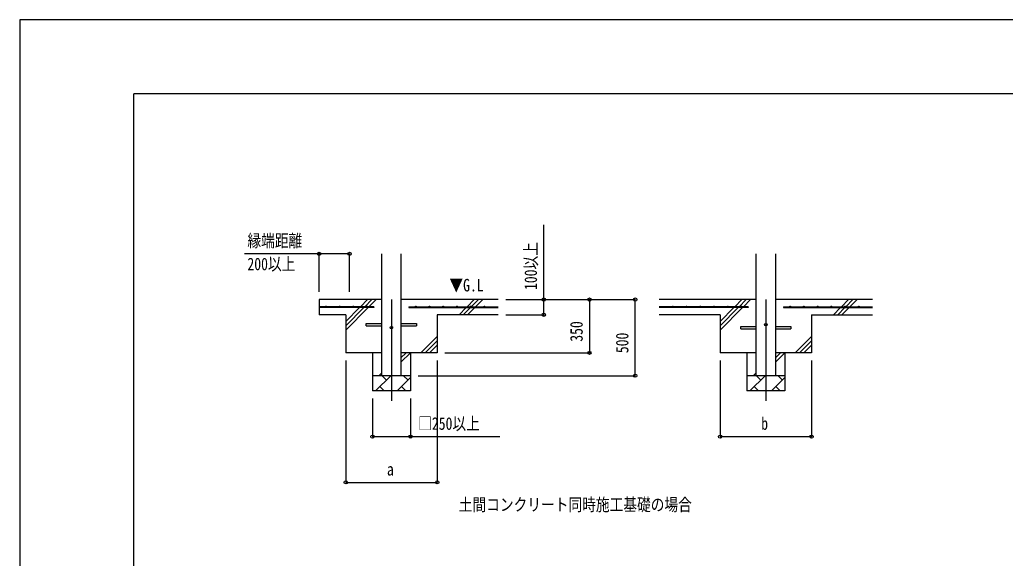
# Model space of a CAD drawing. Units: millimetres, scale not verified. Extents: x -10512 to 10512, y -7425 to 7425.
# Drawn here: x -10512 to -4043, y 3889 to 7425 of the extents above; entities that cross this region are included whole.
import ezdxf
from ezdxf.enums import TextEntityAlignment as Align

# ---------------------------------------------------------------- set-up
doc = ezdxf.new("R2010")
doc.units = ezdxf.units.MM
doc.header["$LTSCALE"] = 40
for name, color, linetype in [('0-2_USER1', 3, 'Continuous'), ('0-4_YKK_12', 2, 'Continuous'), ('0-5_YKK_13', 4, 'Continuous'), ('0-6_YKK_A1', 4, 'Continuous'), ('0-7_YKK_D', 6, 'Continuous'), ('0-8_YKK_ZWAK', 7, 'Continuous')]:
    doc.layers.add(name, color=color, linetype=linetype)
doc.styles.add('ＭＳ ゴシック', font='')
doc.styles.get('ＭＳ ゴシック').set_extended_font_data('MS Gothic')

msp = doc.modelspace()

# ---------------------------------------------------------------- linework, layer by layer
at = {"layer": '0-4_YKK_12'}
for p, q in [((-8072.27, 5588.08), (-8072.27, 4922.13)), ((-5614.89, 5588.08), (-5614.89, 4922.13))]:
    msp.add_line(p, q, dxfattribs=at)
at = {"layer": '0-5_YKK_13'}
for p, q in [((-8237.27, 5431.08), (-8134.77, 5431.08)), ((-8237.27, 5415.08), (-8237.27, 5431.08)), ((-8237.27, 5415.08), (-8134.77, 5415.08)), ((-8009.77, 5431.08), (-7907.27, 5431.08)), ((-8009.77, 5415.08), (-7907.27, 5415.08)), ((-7907.27, 5431.08), (-7907.27, 5415.08)), ((-5779.89, 5411.08), (-5677.39, 5411.08)), ((-5779.89, 5395.08), (-5779.89, 5411.08)), ((-5779.89, 5395.08), (-5677.39, 5395.08)), ((-5552.39, 5411.08), (-5449.89, 5411.08)), ((-5552.39, 5395.08), (-5449.89, 5395.08)), ((-5449.89, 5411.08), (-5449.89, 5395.08))]:
    msp.add_line(p, q, dxfattribs=at)
for centre in [(-8072.27, 5403.08), (-5614.89, 5423.08)]:
    msp.add_circle(centre, 8, dxfattribs=at)
at = {"layer": '0-6_YKK_A1'}
for p, q in [((-8134.77, 5088.08), (-8134.77, 5888.08)), ((-8009.77, 5888.08), (-8009.77, 5088.08)), ((-5677.39, 5088.08), (-5677.39, 5888.08)), ((-5552.39, 5888.08), (-5552.39, 5088.08)), ((-8134.77, 5588.08), (-8547.27, 5588.08)), ((-8547.27, 5588.08), (-8547.27, 5488.08)), ((-8276.34, 5540.58), (-8228.84, 5588.08)), ((-8248.06, 5540.58), (-8200.56, 5588.08)), ((-8219.77, 5540.58), (-8172.27, 5588.08)), ((-7372.27, 5588.08), (-8009.77, 5588.08)), ((-7576.34, 5540.58), (-7528.84, 5588.08)), ((-7548.06, 5540.58), (-7500.56, 5588.08)), ((-7519.77, 5540.58), (-7472.27, 5588.08)), ((-5677.39, 5588.08), (-6314.89, 5588.08)), ((-5818.95, 5540.58), (-5771.45, 5588.08)), ((-5790.67, 5540.58), (-5743.17, 5588.08)), ((-5762.39, 5540.58), (-5714.89, 5588.08)), ((-4914.89, 5588.08), (-5552.39, 5588.08)), ((-5118.95, 5540.58), (-5071.45, 5588.08)), ((-5090.67, 5540.58), (-5043.17, 5588.08)), ((-5062.39, 5540.58), (-5014.89, 5588.08)), ((-8187.27, 5540.58), (-8547.27, 5540.58)), ((-8187.27, 5535.58), (-8547.27, 5535.58)), ((-8372.27, 5388.08), (-8224.77, 5535.58)), ((-8372.27, 5444.65), (-8281.34, 5535.58)), ((-8372.27, 5416.36), (-8253.06, 5535.58)), ((-8187.27, 5540.58), (-8187.27, 5535.58)), ((-7957.27, 5540.58), (-7372.27, 5540.58)), ((-7957.27, 5540.58), (-7957.27, 5535.58)), ((-7957.27, 5535.58), (-7372.27, 5535.58)), ((-7628.84, 5488.08), (-7581.34, 5535.58)), ((-7600.56, 5488.08), (-7553.06, 5535.58)), ((-7572.27, 5488.08), (-7524.77, 5535.58)), ((-5729.89, 5540.58), (-6314.89, 5540.58)), ((-5729.89, 5535.58), (-6314.89, 5535.58)), ((-5914.89, 5388.08), (-5767.39, 5535.58)), ((-5914.89, 5444.65), (-5823.95, 5535.58)), ((-5914.89, 5416.36), (-5795.67, 5535.58)), ((-5729.89, 5540.58), (-5729.89, 5535.58)), ((-5499.89, 5540.58), (-4914.89, 5540.58)), ((-5499.89, 5540.58), (-5499.89, 5535.58)), ((-5499.89, 5535.58), (-4914.89, 5535.58)), ((-5171.45, 5488.08), (-5123.95, 5535.58)), ((-5143.17, 5488.08), (-5095.67, 5535.58)), ((-5114.89, 5488.08), (-5067.39, 5535.58)), ((-8372.27, 5488.08), (-8547.27, 5488.08)), ((-8372.27, 5488.08), (-8372.27, 5238.08)), ((-7372.27, 5488.08), (-7772.27, 5488.08)), ((-7772.27, 5488.08), (-7772.27, 5238.08)), ((-5914.89, 5488.08), (-6314.89, 5488.08)), ((-5914.89, 5488.08), (-5914.89, 5238.08)), ((-5314.89, 5488.08), (-5314.89, 5238.08)), ((-5314.89, 5488.08), (-4914.89, 5488.08)), ((-7878.84, 5238.08), (-7772.27, 5344.65)), ((-7850.56, 5238.08), (-7772.27, 5316.36)), ((-5421.45, 5238.08), (-5314.89, 5344.65)), ((-5393.17, 5238.08), (-5314.89, 5316.36)), ((-7822.27, 5238.08), (-7772.27, 5288.08)), ((-5364.89, 5238.08), (-5314.89, 5288.08)), ((-8134.77, 5238.08), (-8372.27, 5238.08)), ((-8197.27, 5238.08), (-8197.27, 4988.08)), ((-8009.77, 5176.41), (-7948.11, 5238.08)), ((-8009.77, 5204.69), (-7976.39, 5238.08)), ((-7772.27, 5238.08), (-8009.77, 5238.08)), ((-7947.27, 5238.08), (-7947.27, 4988.08)), ((-5677.39, 5238.08), (-5914.89, 5238.08)), ((-5739.89, 5238.08), (-5739.89, 4988.08)), ((-5552.39, 5176.41), (-5490.72, 5238.08)), ((-5552.39, 5204.69), (-5519, 5238.08)), ((-5314.89, 5238.08), (-5552.39, 5238.08)), ((-5489.89, 5238.08), (-5489.89, 4988.08)), ((-7947.27, 5088.08), (-8197.27, 5088.08)), ((-8176.54, 4988.08), (-8076.54, 5088.08)), ((-8154.68, 5088.08), (-8134.77, 5107.98)), ((-8105.09, 5059.52), (-8133.64, 5088.08)), ((-8035.12, 4988.08), (-7947.27, 5075.92)), ((-7963.67, 5059.52), (-7992.22, 5088.08)), ((-5489.89, 5088.08), (-5739.89, 5088.08)), ((-5719.15, 4988.08), (-5619.15, 5088.08)), ((-5697.29, 5088.08), (-5677.39, 5107.98)), ((-5647.7, 5059.52), (-5676.26, 5088.08)), ((-5577.73, 4988.08), (-5489.89, 5075.92)), ((-5506.28, 5059.52), (-5534.83, 5088.08)), ((-7947.27, 4988.08), (-8197.27, 4988.08)), ((-8147.98, 5016.63), (-8119.43, 4988.08)), ((-8006.56, 5016.63), (-7978.01, 4988.08)), ((-5489.89, 4988.08), (-5739.89, 4988.08)), ((-5690.6, 5016.63), (-5662.04, 4988.08)), ((-5549.17, 5016.63), (-5520.62, 4988.08))]:
    msp.add_line(p, q, dxfattribs=at)
for centre in [(-8502.27, 5543.08), (-8412.27, 5543.08), (-8322.27, 5543.08), (-8232.27, 5543.08), (-7912.27, 5543.08), (-7822.27, 5543.08), (-7732.27, 5543.08), (-7642.27, 5543.08), (-7552.27, 5543.08), (-7462.27, 5543.08), (-6224.89, 5543.08), (-6134.89, 5543.08), (-6044.89, 5543.08), (-5954.89, 5543.08), (-5864.89, 5543.08), (-5774.89, 5543.08), (-5454.89, 5543.08), (-5364.89, 5543.08), (-5274.89, 5543.08), (-5184.89, 5543.08), (-5094.89, 5543.08), (-5004.89, 5543.08)]:
    msp.add_circle(centre, 2.5, dxfattribs=at)
at = {"layer": '0-7_YKK_D'}
for p, q in [((-8547.27, 5639.08), (-8547.27, 5889.08)), ((-8347.27, 5639.08), (-8347.27, 5889.08)), ((-7322.27, 5588.08), (-7071.27, 5588.08)), ((-7322.27, 5588.08), (-6471.27, 5588.08)), ((-7322.27, 5588.08), (-6771.27, 5588.08)), ((-6772.27, 5588.08), (-6772.27, 5238.08)), ((-6472.27, 5088.08), (-6472.27, 5588.08)), ((-7322.27, 5488.08), (-7071.27, 5488.08)), ((-8372.27, 5188.08), (-8372.27, 4387.08)), ((-7771.27, 5188.08), (-7771.27, 4387.08)), ((-7722.27, 5238.08), (-6771.27, 5238.08)), ((-5914.89, 5188.08), (-5914.89, 4687.08)), ((-5314.89, 5188.08), (-5314.89, 4687.08)), ((-7897.27, 5088.08), (-6471.27, 5088.08)), ((-8197.27, 4938.08), (-8197.27, 4687.08)), ((-7947.27, 4938.08), (-7947.27, 4687.08)), ((-5914.89, 4688.08), (-5314.89, 4688.08)), ((-8372.27, 4388.08), (-7771.27, 4388.08))]:
    msp.add_line(p, q, dxfattribs=at)
for points in [[(-7072.27, 5488.08), (-7072.27, 5588.08), (-7072.27, 6078.58)], [(-8347.27, 5888.08), (-8547.27, 5888.08), (-9037.77, 5888.08)], [(-8197.27, 4688.08), (-7947.27, 4688.08), (-7360.77, 4688.08)]]:
    msp.add_lwpolyline(points, dxfattribs=at)
for centre in [(-8547.27, 5888.08), (-8347.27, 5888.08), (-7072.27, 5588.08), (-6772.27, 5588.08), (-6472.27, 5588.08), (-7072.27, 5488.08), (-6772.27, 5238.08), (-6472.27, 5088.08), (-8197.27, 4688.08), (-7947.27, 4688.08), (-5914.89, 4688.08), (-5314.89, 4688.08), (-8372.27, 4388.08), (-7771.27, 4388.08)]:
    msp.add_circle(centre, 10.62, dxfattribs=at)
at = {"layer": '0-8_YKK_ZWAK'}
for p in [(9737.55, 6937.5), (-9762.45, -6312.5)]:
    msp.add_line(p, (-9762.45, 6937.5), dxfattribs=at)
msp.add_lwpolyline([(-10512.5, -7425), (10512.5, -7425), (10512.5, 7425), (-10512.5, 7425)], close=True, dxfattribs=at)

# ---------------------------------------------------------------- texts
at = {"layer": '0-2_USER1', "style": 'ＭＳ ゴシック', "width": 0.8}
for s, p in [('▼G.L', (-7691.94, 5616.53)), ('土間コンクリート同時施工基礎の場合', (-7630.5, 4176.05))]:
    msp.add_text(s, height=82.48, dxfattribs=at).set_placement(p, align=Align.BOTTOM_LEFT)
at = {"layer": '0-7_YKK_D', "style": 'ＭＳ ゴシック', "width": 0.8}
for s, p in [('縁端距離', (-9017.77, 5908.08)), ('200以上', (-9017.77, 5755.58)), ('□250以上', (-7896.77, 4708.08)), ('b', (-5644.89, 4708.08)), ('a', (-8101.77, 4408.08))]:
    msp.add_text(s, height=82.48, dxfattribs=at).set_placement(p, align=Align.BOTTOM_LEFT)
for s, p in [('100以上', (-7092.27, 5650.58)), ('350', (-6792.27, 5311.08)), ('500', (-6492.27, 5236.08))]:
    msp.add_text(s, height=82.48, rotation=90, dxfattribs=at).set_placement(p, align=Align.BOTTOM_LEFT)

doc.saveas('drawing.dxf')
